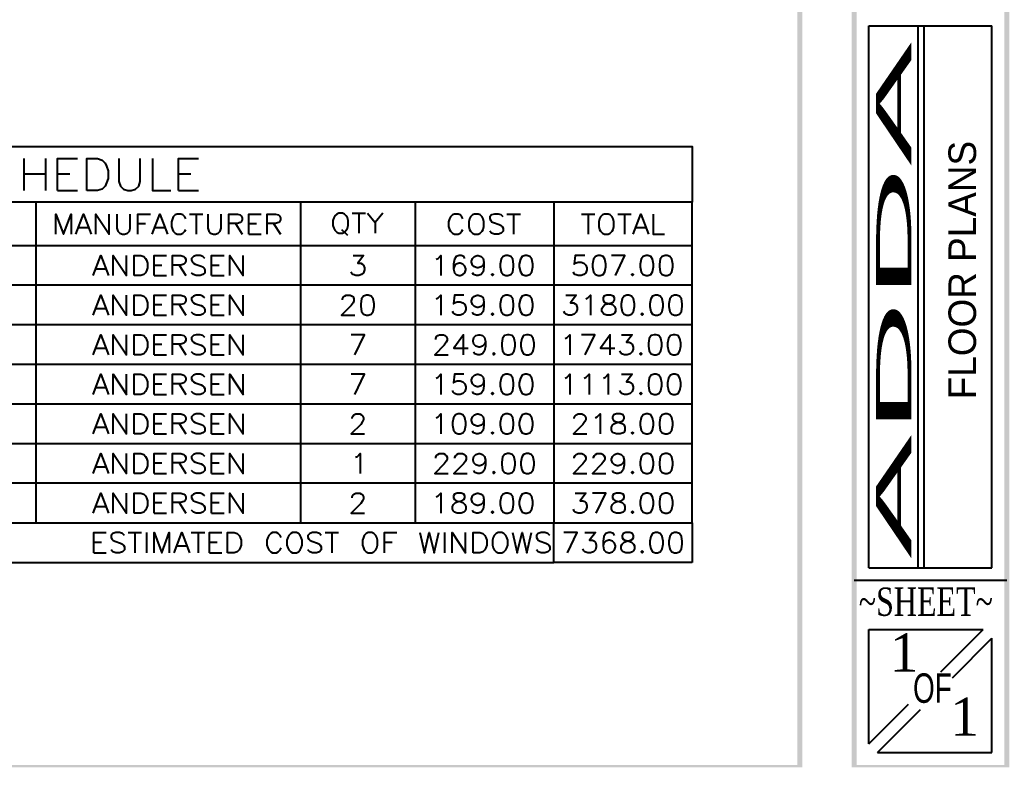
# Paper-space layout 'ISO A1' of a CAD drawing. Extents: x 0 to 817, y 0 to 553.
# Drawn here: x 570.1 to 816.6, y 0 to 186.2 of the extents above; entities that cross this region are included whole.
import ezdxf
from ezdxf.xclip import XClip

# ---------------------------------------------------------------- set-up
doc = ezdxf.new("R2010")
doc.units = 0
doc.header["$XCLIPFRAME"] = 0
for name, color, linetype in [('Schedules', 7, 'Continuous'), ('Text', 7, 'Continuous'), ('View Labels', 7, 'Continuous')]:
    doc.layers.add(name, color=color, linetype=linetype)
doc.styles.add('style0', font='', dxfattribs={"height": 0.140002})
doc.styles.add('style1', font='', dxfattribs={"height": 0.238753})
doc.styles.add('style2', font='', dxfattribs={"height": 0.182502})
doc.styles.add('style4', font='', dxfattribs={"height": 3.730705})
doc.styles.get('style0').set_extended_font_data('Times New Roman')
doc.styles.get('style1').set_extended_font_data('CityBlueprint0000')
doc.styles.get('style2').set_extended_font_data('CityBlueprint0000')
doc.styles.get('style4').set_extended_font_data('Times New Roman')

# ---------------------------------------------------------------- blocks, each defined once
blk = doc.blocks.new('Viewport6')
at = {"linetype": 'Continuous', "lineweight": 25, "true_color": 0x000000}
for points in [[(763.84, 0), (763.84, 552), (765.06, 552), (765.06, 0)], [(777.34, 0), (777.34, 552), (778.57, 552), (778.57, 0)], [(816.61, 552), (816.61, 0), (815.38, 0), (815.38, 552)], [(764.45, 0), (0, 0), (0, 0.59), (764.45, 0.59)], [(815.99, 0), (777.96, 0), (777.96, 0.59), (815.99, 0.59)]]:
    blk.add_hatch(color=18, dxfattribs=at).paths.add_polyline_path(points)
at = {"color": 18, "linetype": 'Continuous', "lineweight": 25, "true_color": 0x000000}
for p, q in [((781.62, 49.7), (781.62, 184.68)), ((781.62, 184.68), (812.31, 184.68)), ((793.89, 49.7), (793.89, 184.68)), ((795.44, 49.7), (795.44, 184.68)), ((812.31, 49.7), (812.31, 184.68)), ((781.62, 49.7), (812.31, 49.7)), ((777.96, 46.63), (815.99, 46.63)), ((781.62, 34.35), (810.13, 34.35)), ((781.62, 5.84), (781.62, 34.35)), ((799.55, 23.75), (810.13, 34.35)), ((802.45, 22.31), (812.31, 32.17)), ((812.31, 3.66), (812.31, 32.17)), ((781.62, 5.84), (791.48, 15.71)), ((783.8, 3.66), (794.47, 14.35)), ((783.8, 3.66), (812.31, 3.66))]:
    blk.add_line(p, q, dxfattribs=at)
at = {"layer": 'Schedules', "color": 18, "linetype": 'Continuous', "lineweight": 25, "true_color": 0x000000}
for p, q in [((571.19, 151.66), (571.19, 143.66)), ((576.53, 151.66), (576.53, 143.66)), ((571.19, 147.85), (576.53, 147.85)), ((579.58, 147.85), (582.63, 147.85)), ((609.68, 147.85), (612.72, 147.85)), ((579.58, 143.66), (584.53, 143.66)), ((609.68, 143.66), (614.63, 143.66)), ((652.92, 138.07), (656.24, 138.07)), ((654.59, 138.07), (654.59, 133.06)), ((660.54, 138.07), (658.64, 135.68)), ((612.45, 137.82), (615.77, 137.82)), ((614.1, 137.82), (614.1, 132.82)), ((691.49, 137.82), (694.83, 137.82)), ((693.16, 137.82), (693.16, 132.82)), ((710.05, 137.82), (713.4, 137.82)), ((711.72, 137.82), (711.72, 132.82)), ((719.11, 137.82), (722.43, 137.82)), ((720.78, 137.82), (720.78, 132.82)), ((584.83, 134.5), (587.2, 134.5)), ((599.58, 135.45), (601.48, 135.45)), ((603.88, 134.5), (606.25, 134.5)), ((623.88, 135.45), (625.53, 132.82)), ((627.2, 135.45), (629.11, 135.45)), ((633.38, 135.45), (635.06, 132.82)), ((650.3, 134.01), (651.74, 132.59)), ((723.64, 134.5), (726.01, 134.5)), ((627.2, 132.82), (630.29, 132.82)), ((589.1, 124.15), (591.49, 124.15)), ((603.62, 125.1), (605.53, 125.1)), ((609.82, 125.1), (611.5, 122.49)), ((617.91, 125.1), (619.82, 125.1)), ((603.62, 122.49), (606.73, 122.49)), ((617.91, 122.49), (621.02, 122.49)), ((589.1, 114.3), (591.49, 114.3)), ((603.62, 115.26), (605.53, 115.26)), ((609.82, 115.26), (611.5, 112.63)), ((617.91, 115.26), (619.82, 115.26)), ((603.62, 112.63), (606.73, 112.63)), ((617.91, 112.63), (621.02, 112.63)), ((589.1, 104.44), (591.49, 104.44)), ((603.62, 105.39), (605.53, 105.39)), ((609.82, 105.39), (611.5, 102.77)), ((617.91, 105.39), (619.82, 105.39)), ((603.62, 102.77), (606.73, 102.77)), ((617.91, 102.77), (621.02, 102.77)), ((589.1, 94.58), (591.49, 94.58)), ((603.62, 95.53), (605.53, 95.53)), ((609.82, 95.53), (611.5, 92.9)), ((617.91, 95.53), (619.82, 95.53)), ((603.62, 92.9), (606.73, 92.9)), ((617.91, 92.9), (621.02, 92.9)), ((589.1, 84.71), (591.49, 84.71)), ((603.62, 85.66), (605.53, 85.66)), ((609.82, 85.66), (611.5, 83.04)), ((617.91, 85.66), (619.82, 85.66)), ((603.62, 83.04), (606.73, 83.04)), ((617.91, 83.04), (621.02, 83.04)), ((589.1, 74.85), (591.49, 74.85)), ((603.62, 75.8), (605.53, 75.8)), ((609.82, 75.8), (611.5, 73.18)), ((617.91, 75.8), (619.82, 75.8)), ((603.62, 73.18), (606.73, 73.18)), ((617.91, 73.18), (621.02, 73.18)), ((589.1, 64.98), (591.49, 64.98)), ((603.62, 65.94), (605.53, 65.94)), ((609.82, 65.94), (611.5, 63.31)), ((617.91, 65.94), (619.82, 65.94)), ((603.62, 63.31), (606.73, 63.31)), ((617.91, 63.31), (621.02, 63.31)), ((531.49, 60.88), (574.12, 60.88)), ((574.12, 60.88), (640.05, 60.88)), ((640.05, 60.88), (668.63, 60.88)), ((668.63, 60.88), (703.15, 60.88)), ((597.15, 58.44), (600.49, 58.44)), ((598.82, 58.44), (598.82, 53.45)), ((601.68, 58.44), (601.68, 53.45)), ((612.87, 58.44), (616.2, 58.44)), ((614.55, 58.44), (614.55, 53.45)), ((646.21, 58.44), (649.53, 58.44)), ((647.86, 58.44), (647.86, 53.45)), ((675.97, 58.44), (675.97, 53.45)), ((588.59, 56.07), (590.5, 56.07)), ((609.3, 55.12), (611.69, 55.12)), ((617.4, 56.07), (619.31, 56.07)), ((660.96, 56.07), (662.87, 56.07)), ((588.59, 53.45), (591.68, 53.45)), ((617.4, 53.45), (620.49, 53.45)), ((531.49, 51.01), (574.12, 51.01)), ((574.12, 51.01), (640.05, 51.01)), ((640.05, 51.01), (668.63, 51.01)), ((668.63, 51.01), (703.15, 51.01))]:
    blk.add_line(p, q, dxfattribs=at)
for points in [[(377.68, 140.74), (377.68, 154.61), (403.15, 154.61), (433.16, 154.61), (467.2, 154.61), (531.49, 154.61), (574.12, 154.61), (640.05, 154.61), (668.63, 154.61), (703.15, 154.61), (737.67, 154.61), (737.67, 140.74)], [(579.58, 143.66), (579.58, 151.66), (584.53, 151.66)], [(586.82, 143.66), (586.82, 151.66), (589.48, 151.66), (590.63, 151.28), (591.39, 150.52), (591.77, 149.76), (592.15, 148.62), (592.15, 146.71), (591.77, 145.57), (591.39, 144.8), (590.63, 144.04), (589.48, 143.66), (586.82, 143.66)], [(594.82, 151.66), (594.82, 145.95), (595.2, 144.8), (595.96, 144.04), (597.1, 143.66), (597.87, 143.66), (599.01, 144.04), (599.77, 144.8), (600.15, 145.95), (600.15, 151.66)], [(603.2, 151.66), (603.2, 143.66), (607.77, 143.66)], [(609.68, 143.66), (609.68, 151.66), (614.63, 151.66)], [(574.12, 140.74), (531.49, 140.74), (531.49, 129.92)], [(640.05, 140.74), (574.12, 140.74), (574.12, 129.92)], [(668.63, 140.74), (640.05, 140.74), (640.05, 129.92)], [(703.15, 140.74), (668.63, 140.74), (668.63, 129.92)], [(737.67, 129.92), (737.67, 140.74), (703.15, 140.74), (703.15, 129.92)], [(649.58, 138.07), (649.11, 137.82), (648.62, 137.35), (648.39, 136.87), (648.16, 136.17), (648.16, 134.96), (648.39, 134.26), (648.62, 133.78), (649.11, 133.31), (649.58, 133.06), (650.53, 133.06), (651.02, 133.31), (651.48, 133.78), (651.74, 134.26), (651.97, 134.96), (651.97, 136.17), (651.74, 136.87), (651.48, 137.35), (651.02, 137.82), (650.53, 138.07), (649.58, 138.07)], [(656.73, 138.07), (658.64, 135.68), (658.64, 133.06)], [(579.11, 132.82), (579.11, 137.82), (581.02, 132.82), (582.92, 137.82), (582.92, 132.82)], [(584.11, 132.82), (586.01, 137.82), (587.92, 132.82)], [(589.1, 132.82), (589.1, 137.82), (592.45, 132.82), (592.45, 137.82)], [(594.35, 137.82), (594.35, 134.26), (594.58, 133.54), (595.07, 133.06), (595.77, 132.82), (596.26, 132.82), (596.96, 133.06), (597.44, 133.54), (597.67, 134.26), (597.67, 137.82)], [(599.58, 132.82), (599.58, 137.82), (602.67, 137.82)], [(603.16, 132.82), (605.06, 137.82), (606.97, 132.82)], [(611.5, 136.63), (611.24, 137.12), (610.78, 137.59), (610.29, 137.82), (609.34, 137.82), (608.87, 137.59), (608.39, 137.12), (608.15, 136.63), (607.92, 135.91), (607.92, 134.73), (608.15, 134.01), (608.39, 133.54), (608.87, 133.06), (609.34, 132.82), (610.29, 132.82), (610.78, 133.06), (611.24, 133.54), (611.5, 134.01)], [(616.96, 137.82), (616.96, 134.26), (617.21, 133.54), (617.68, 133.06), (618.4, 132.82), (618.86, 132.82), (619.58, 133.06), (620.07, 133.54), (620.3, 134.26), (620.3, 137.82)], [(622.21, 132.82), (622.21, 137.82), (624.35, 137.82), (625.07, 137.59), (625.3, 137.35), (625.53, 136.87), (625.53, 136.4), (625.3, 135.91), (625.07, 135.68), (624.35, 135.45), (622.21, 135.45)], [(627.2, 132.82), (627.2, 137.82), (630.29, 137.82)], [(631.73, 132.82), (631.73, 137.82), (633.87, 137.82), (634.59, 137.59), (634.82, 137.35), (635.06, 136.87), (635.06, 136.4), (634.82, 135.91), (634.59, 135.68), (633.87, 135.45), (631.73, 135.45)], [(680.54, 136.63), (680.29, 137.12), (679.82, 137.59), (679.34, 137.82), (678.39, 137.82), (677.92, 137.59), (677.43, 137.12), (677.2, 136.63), (676.97, 135.91), (676.97, 134.73), (677.2, 134.01), (677.43, 133.54), (677.92, 133.06), (678.39, 132.82), (679.34, 132.82), (679.82, 133.06), (680.29, 133.54), (680.54, 134.01)], [(683.4, 137.82), (682.91, 137.59), (682.45, 137.12), (682.2, 136.63), (681.96, 135.91), (681.96, 134.73), (682.2, 134.01), (682.45, 133.54), (682.91, 133.06), (683.4, 132.82), (684.35, 132.82), (684.82, 133.06), (685.31, 133.54), (685.54, 134.01), (685.77, 134.73), (685.77, 135.91), (685.54, 136.63), (685.31, 137.12), (684.82, 137.59), (684.35, 137.82), (683.4, 137.82)], [(690.54, 137.12), (690.07, 137.59), (689.35, 137.82), (688.4, 137.82), (687.68, 137.59), (687.21, 137.12), (687.21, 136.63), (687.44, 136.17), (687.68, 135.91), (688.16, 135.68), (689.58, 135.22), (690.07, 134.96), (690.3, 134.73), (690.54, 134.26), (690.54, 133.54), (690.07, 133.06), (689.35, 132.82), (688.4, 132.82), (687.68, 133.06), (687.21, 133.54)], [(715.77, 137.82), (715.3, 137.59), (714.81, 137.12), (714.58, 136.63), (714.35, 135.91), (714.35, 134.73), (714.58, 134.01), (714.81, 133.54), (715.3, 133.06), (715.77, 132.82), (716.72, 132.82), (717.21, 133.06), (717.67, 133.54), (717.93, 134.01), (718.16, 134.73), (718.16, 135.91), (717.93, 136.63), (717.67, 137.12), (717.21, 137.59), (716.72, 137.82), (715.77, 137.82)], [(722.92, 132.82), (724.83, 137.82), (726.73, 132.82)], [(727.92, 137.82), (727.92, 132.82), (730.77, 132.82)], [(574.12, 129.92), (531.49, 129.92), (531.49, 120.06)], [(640.05, 129.92), (574.12, 129.92), (574.12, 120.06)], [(668.63, 129.92), (640.05, 129.92), (640.05, 120.06)], [(703.15, 129.92), (668.63, 129.92), (668.63, 120.06)], [(737.67, 120.06), (737.67, 129.92), (703.15, 129.92), (703.15, 120.06)], [(588.4, 122.49), (590.31, 127.49), (592.21, 122.49)], [(593.4, 122.49), (593.4, 127.49), (596.72, 122.49), (596.72, 127.49)], [(598.63, 122.49), (598.63, 127.49), (600.3, 127.49), (601.02, 127.26), (601.48, 126.77), (601.72, 126.3), (601.97, 125.59), (601.97, 124.4), (601.72, 123.68), (601.48, 123.19), (601.02, 122.73), (600.3, 122.49), (598.63, 122.49)], [(603.62, 122.49), (603.62, 127.49), (606.73, 127.49)], [(608.15, 122.49), (608.15, 127.49), (610.29, 127.49), (611.01, 127.26), (611.24, 127), (611.5, 126.54), (611.5, 126.05), (611.24, 125.59), (611.01, 125.35), (610.29, 125.1), (608.15, 125.1)], [(616.26, 126.77), (615.77, 127.26), (615.05, 127.49), (614.1, 127.49), (613.4, 127.26), (612.92, 126.77), (612.92, 126.3), (613.15, 125.82), (613.4, 125.59), (613.87, 125.35), (615.31, 124.87), (615.77, 124.63), (616.01, 124.4), (616.26, 123.91), (616.26, 123.19), (615.77, 122.73), (615.05, 122.49), (614.1, 122.49), (613.4, 122.73), (612.92, 123.19)], [(617.91, 122.49), (617.91, 127.49), (621.02, 127.49)], [(622.44, 122.49), (622.44, 127.49), (625.78, 122.49), (625.78, 127.49)], [(653.15, 127.49), (655.78, 127.49), (654.34, 125.59), (655.06, 125.59), (655.55, 125.35), (655.78, 125.1), (656.01, 124.4), (656.01, 123.91), (655.78, 123.19), (655.29, 122.73), (654.59, 122.49), (653.87, 122.49), (653.15, 122.73), (652.92, 122.96), (652.69, 123.45)], [(673.88, 126.54), (674.34, 126.77), (675.06, 127.49), (675.06, 122.49)], [(681.01, 126.77), (680.78, 127.26), (680.06, 127.49), (679.59, 127.49), (678.87, 127.26), (678.39, 126.54), (678.15, 125.35), (678.15, 124.15), (678.39, 123.19), (678.87, 122.73), (679.59, 122.49), (679.82, 122.49), (680.54, 122.73), (681.01, 123.19), (681.24, 123.91), (681.24, 124.15), (681.01, 124.87), (680.54, 125.35), (679.82, 125.59), (679.59, 125.59), (678.87, 125.35), (678.39, 124.87), (678.15, 124.15)], [(685.77, 125.82), (685.54, 125.1), (685.05, 124.63), (684.35, 124.4), (684.1, 124.4), (683.4, 124.63), (682.91, 125.1), (682.68, 125.82), (682.68, 126.05), (682.91, 126.77), (683.4, 127.26), (684.1, 127.49), (684.35, 127.49), (685.05, 127.26), (685.54, 126.77), (685.77, 125.82), (685.77, 124.63), (685.54, 123.45), (685.05, 122.73), (684.35, 122.49), (683.87, 122.49), (683.15, 122.73), (682.91, 123.19)], [(691.25, 127.49), (690.54, 127.26), (690.07, 126.54), (689.82, 125.35), (689.82, 124.63), (690.07, 123.45), (690.54, 122.73), (691.25, 122.49), (691.72, 122.49), (692.44, 122.73), (692.93, 123.45), (693.16, 124.63), (693.16, 125.35), (692.93, 126.54), (692.44, 127.26), (691.72, 127.49), (691.25, 127.49)], [(696.02, 127.49), (695.3, 127.26), (694.83, 126.54), (694.58, 125.35), (694.58, 124.63), (694.83, 123.45), (695.3, 122.73), (696.02, 122.49), (696.48, 122.49), (697.2, 122.73), (697.69, 123.45), (697.92, 124.63), (697.92, 125.35), (697.69, 126.54), (697.2, 127.26), (696.48, 127.49), (696.02, 127.49)], [(710.9, 127.49), (708.51, 127.49), (708.27, 125.35), (708.51, 125.59), (709.23, 125.82), (709.95, 125.82), (710.66, 125.59), (711.13, 125.1), (711.36, 124.4), (711.36, 123.91), (711.13, 123.19), (710.66, 122.73), (709.95, 122.49), (709.23, 122.49), (708.51, 122.73), (708.27, 122.96), (708.04, 123.45)], [(714.22, 127.49), (713.52, 127.26), (713.04, 126.54), (712.8, 125.35), (712.8, 124.63), (713.04, 123.45), (713.52, 122.73), (714.22, 122.49), (714.71, 122.49), (715.43, 122.73), (715.89, 123.45), (716.13, 124.63), (716.13, 125.35), (715.89, 126.54), (715.43, 127.26), (714.71, 127.49), (714.22, 127.49)], [(718.52, 122.49), (720.89, 127.49), (717.57, 127.49)], [(726.14, 127.49), (725.42, 127.26), (724.93, 126.54), (724.7, 125.35), (724.7, 124.63), (724.93, 123.45), (725.42, 122.73), (726.14, 122.49), (726.6, 122.49), (727.32, 122.73), (727.79, 123.45), (728.04, 124.63), (728.04, 125.35), (727.79, 126.54), (727.32, 127.26), (726.6, 127.49), (726.14, 127.49)], [(730.9, 127.49), (730.18, 127.26), (729.69, 126.54), (729.46, 125.35), (729.46, 124.63), (729.69, 123.45), (730.18, 122.73), (730.9, 122.49), (731.37, 122.49), (732.09, 122.73), (732.55, 123.45), (732.81, 124.63), (732.81, 125.35), (732.55, 126.54), (732.09, 127.26), (731.37, 127.49), (730.9, 127.49)], [(687.91, 122.96), (687.68, 122.73), (687.91, 122.49), (688.16, 122.73), (687.91, 122.96)], [(722.79, 122.96), (722.56, 122.73), (722.79, 122.49), (723.05, 122.73), (722.79, 122.96)], [(574.12, 120.06), (531.49, 120.06), (531.49, 110.2)], [(640.05, 120.06), (574.12, 120.06), (574.12, 110.2)], [(668.63, 120.06), (640.05, 120.06), (640.05, 110.2)], [(703.15, 120.06), (668.63, 120.06), (668.63, 110.2)], [(737.67, 110.2), (737.67, 120.06), (703.15, 120.06), (703.15, 110.2)], [(588.4, 112.63), (590.31, 117.63), (592.21, 112.63)], [(593.4, 112.63), (593.4, 117.63), (596.72, 112.63), (596.72, 117.63)], [(598.63, 112.63), (598.63, 117.63), (600.3, 117.63), (601.02, 117.39), (601.48, 116.91), (601.72, 116.44), (601.97, 115.72), (601.97, 114.54), (601.72, 113.82), (601.48, 113.35), (601.02, 112.86), (600.3, 112.63), (598.63, 112.63)], [(603.62, 112.63), (603.62, 117.63), (606.73, 117.63)], [(608.15, 112.63), (608.15, 117.63), (610.29, 117.63), (611.01, 117.39), (611.24, 117.16), (611.5, 116.67), (611.5, 116.21), (611.24, 115.72), (611.01, 115.49), (610.29, 115.26), (608.15, 115.26)], [(616.26, 116.91), (615.77, 117.39), (615.05, 117.63), (614.1, 117.63), (613.4, 117.39), (612.92, 116.91), (612.92, 116.44), (613.15, 115.95), (613.4, 115.72), (613.87, 115.49), (615.31, 115), (615.77, 114.77), (616.01, 114.54), (616.26, 114.05), (616.26, 113.35), (615.77, 112.86), (615.05, 112.63), (614.1, 112.63), (613.4, 112.86), (612.92, 113.35)], [(617.91, 112.63), (617.91, 117.63), (621.02, 117.63)], [(622.44, 112.63), (622.44, 117.63), (625.78, 112.63), (625.78, 117.63)], [(650.53, 116.44), (650.53, 116.67), (650.78, 117.16), (651.02, 117.39), (651.48, 117.63), (652.43, 117.63), (652.92, 117.39), (653.15, 117.16), (653.39, 116.67), (653.39, 116.21), (653.15, 115.72), (652.69, 115), (650.3, 112.63), (653.64, 112.63)], [(656.5, 117.63), (655.78, 117.39), (655.29, 116.67), (655.06, 115.49), (655.06, 114.77), (655.29, 113.58), (655.78, 112.86), (656.5, 112.63), (656.96, 112.63), (657.68, 112.86), (658.15, 113.58), (658.4, 114.77), (658.4, 115.49), (658.15, 116.67), (657.68, 117.39), (656.96, 117.63), (656.5, 117.63)], [(673.88, 116.67), (674.34, 116.91), (675.06, 117.63), (675.06, 112.63)], [(680.78, 117.63), (678.39, 117.63), (678.15, 115.49), (678.39, 115.72), (679.1, 115.95), (679.82, 115.95), (680.54, 115.72), (681.01, 115.26), (681.24, 114.54), (681.24, 114.05), (681.01, 113.35), (680.54, 112.86), (679.82, 112.63), (679.1, 112.63), (678.39, 112.86), (678.15, 113.1), (677.92, 113.58)], [(685.77, 115.95), (685.54, 115.26), (685.05, 114.77), (684.35, 114.54), (684.1, 114.54), (683.4, 114.77), (682.91, 115.26), (682.68, 115.95), (682.68, 116.21), (682.91, 116.91), (683.4, 117.39), (684.1, 117.63), (684.35, 117.63), (685.05, 117.39), (685.54, 116.91), (685.77, 115.95), (685.77, 114.77), (685.54, 113.58), (685.05, 112.86), (684.35, 112.63), (683.87, 112.63), (683.15, 112.86), (682.91, 113.35)], [(691.25, 117.63), (690.54, 117.39), (690.07, 116.67), (689.82, 115.49), (689.82, 114.77), (690.07, 113.58), (690.54, 112.86), (691.25, 112.63), (691.72, 112.63), (692.44, 112.86), (692.93, 113.58), (693.16, 114.77), (693.16, 115.49), (692.93, 116.67), (692.44, 117.39), (691.72, 117.63), (691.25, 117.63)], [(696.02, 117.63), (695.3, 117.39), (694.83, 116.67), (694.58, 115.49), (694.58, 114.77), (694.83, 113.58), (695.3, 112.86), (696.02, 112.63), (696.48, 112.63), (697.2, 112.86), (697.69, 113.58), (697.92, 114.77), (697.92, 115.49), (697.69, 116.67), (697.2, 117.39), (696.48, 117.63), (696.02, 117.63)], [(706.14, 117.63), (708.76, 117.63), (707.32, 115.72), (708.04, 115.72), (708.51, 115.49), (708.76, 115.26), (708.99, 114.54), (708.99, 114.05), (708.76, 113.35), (708.27, 112.86), (707.55, 112.63), (706.85, 112.63), (706.14, 112.86), (705.9, 113.1), (705.65, 113.58)], [(711.13, 116.67), (711.62, 116.91), (712.32, 117.63), (712.32, 112.63)], [(716.38, 117.63), (715.66, 117.39), (715.43, 116.91), (715.43, 116.44), (715.66, 115.95), (716.13, 115.72), (717.08, 115.49), (717.8, 115.26), (718.29, 114.77), (718.52, 114.3), (718.52, 113.58), (718.29, 113.1), (718.03, 112.86), (717.33, 112.63), (716.38, 112.63), (715.66, 112.86), (715.43, 113.1), (715.17, 113.58), (715.17, 114.3), (715.43, 114.77), (715.89, 115.26), (716.61, 115.49), (717.57, 115.72), (718.03, 115.95), (718.29, 116.44), (718.29, 116.91), (718.03, 117.39), (717.33, 117.63), (716.38, 117.63)], [(721.38, 117.63), (720.66, 117.39), (720.19, 116.67), (719.94, 115.49), (719.94, 114.77), (720.19, 113.58), (720.66, 112.86), (721.38, 112.63), (721.84, 112.63), (722.56, 112.86), (723.05, 113.58), (723.28, 114.77), (723.28, 115.49), (723.05, 116.67), (722.56, 117.39), (721.84, 117.63), (721.38, 117.63)], [(728.51, 117.63), (727.79, 117.39), (727.32, 116.67), (727.09, 115.49), (727.09, 114.77), (727.32, 113.58), (727.79, 112.86), (728.51, 112.63), (729, 112.63), (729.69, 112.86), (730.18, 113.58), (730.41, 114.77), (730.41, 115.49), (730.18, 116.67), (729.69, 117.39), (729, 117.63), (728.51, 117.63)], [(733.27, 117.63), (732.55, 117.39), (732.09, 116.67), (731.85, 115.49), (731.85, 114.77), (732.09, 113.58), (732.55, 112.86), (733.27, 112.63), (733.76, 112.63), (734.46, 112.86), (734.94, 113.58), (735.18, 114.77), (735.18, 115.49), (734.94, 116.67), (734.46, 117.39), (733.76, 117.63), (733.27, 117.63)], [(687.91, 113.1), (687.68, 112.86), (687.91, 112.63), (688.16, 112.86), (687.91, 113.1)], [(725.19, 113.1), (724.93, 112.86), (725.19, 112.63), (725.42, 112.86), (725.19, 113.1)], [(574.12, 110.2), (531.49, 110.2), (531.49, 100.33)], [(640.05, 110.2), (574.12, 110.2), (574.12, 100.33)], [(668.63, 110.2), (640.05, 110.2), (640.05, 100.33)], [(703.15, 110.2), (668.63, 110.2), (668.63, 100.33)], [(737.67, 100.33), (737.67, 110.2), (703.15, 110.2), (703.15, 100.33)], [(588.4, 102.77), (590.31, 107.76), (592.21, 102.77)], [(593.4, 102.77), (593.4, 107.76), (596.72, 102.77), (596.72, 107.76)], [(598.63, 102.77), (598.63, 107.76), (600.3, 107.76), (601.02, 107.53), (601.48, 107.04), (601.72, 106.58), (601.97, 105.86), (601.97, 104.67), (601.72, 103.95), (601.48, 103.49), (601.02, 103), (600.3, 102.77), (598.63, 102.77)], [(603.62, 102.77), (603.62, 107.76), (606.73, 107.76)], [(608.15, 102.77), (608.15, 107.76), (610.29, 107.76), (611.01, 107.53), (611.24, 107.3), (611.5, 106.81), (611.5, 106.34), (611.24, 105.86), (611.01, 105.62), (610.29, 105.39), (608.15, 105.39)], [(616.26, 107.04), (615.77, 107.53), (615.05, 107.76), (614.1, 107.76), (613.4, 107.53), (612.92, 107.04), (612.92, 106.58), (613.15, 106.09), (613.4, 105.86), (613.87, 105.62), (615.31, 105.14), (615.77, 104.9), (616.01, 104.67), (616.26, 104.19), (616.26, 103.49), (615.77, 103), (615.05, 102.77), (614.1, 102.77), (613.4, 103), (612.92, 103.49)], [(617.91, 102.77), (617.91, 107.76), (621.02, 107.76)], [(622.44, 102.77), (622.44, 107.76), (625.78, 102.77), (625.78, 107.76)], [(653.64, 102.77), (656.01, 107.76), (652.69, 107.76)], [(673.75, 106.58), (673.75, 106.81), (673.98, 107.3), (674.24, 107.53), (674.7, 107.76), (675.65, 107.76), (676.14, 107.53), (676.37, 107.3), (676.61, 106.81), (676.61, 106.34), (676.37, 105.86), (675.89, 105.14), (673.52, 102.77), (676.84, 102.77)], [(680.65, 102.77), (680.65, 107.76), (678.28, 104.44), (681.86, 104.44)], [(686.13, 106.09), (685.9, 105.39), (685.41, 104.9), (684.71, 104.67), (684.46, 104.67), (683.76, 104.9), (683.27, 105.39), (683.04, 106.09), (683.04, 106.34), (683.27, 107.04), (683.76, 107.53), (684.46, 107.76), (684.71, 107.76), (685.41, 107.53), (685.9, 107.04), (686.13, 106.09), (686.13, 104.9), (685.9, 103.72), (685.41, 103), (684.71, 102.77), (684.23, 102.77), (683.51, 103), (683.27, 103.49)], [(691.61, 107.76), (690.89, 107.53), (690.41, 106.81), (690.18, 105.62), (690.18, 104.9), (690.41, 103.72), (690.89, 103), (691.61, 102.77), (692.08, 102.77), (692.8, 103), (693.27, 103.72), (693.52, 104.9), (693.52, 105.62), (693.27, 106.81), (692.8, 107.53), (692.08, 107.76), (691.61, 107.76)], [(696.38, 107.76), (695.66, 107.53), (695.17, 106.81), (694.94, 105.62), (694.94, 104.9), (695.17, 103.72), (695.66, 103), (696.38, 102.77), (696.84, 102.77), (697.56, 103), (698.03, 103.72), (698.28, 104.9), (698.28, 105.62), (698.03, 106.81), (697.56, 107.53), (696.84, 107.76), (696.38, 107.76)], [(706.01, 106.81), (706.5, 107.04), (707.19, 107.76), (707.19, 102.77)], [(711, 102.77), (713.4, 107.76), (710.05, 107.76)], [(717.21, 102.77), (717.21, 107.76), (714.81, 104.44), (718.39, 104.44)], [(720.06, 107.76), (722.69, 107.76), (721.25, 105.86), (721.97, 105.86), (722.43, 105.62), (722.69, 105.39), (722.92, 104.67), (722.92, 104.19), (722.69, 103.49), (722.2, 103), (721.48, 102.77), (720.78, 102.77), (720.06, 103), (719.83, 103.23), (719.58, 103.72)], [(728.15, 107.76), (727.45, 107.53), (726.96, 106.81), (726.73, 105.62), (726.73, 104.9), (726.96, 103.72), (727.45, 103), (728.15, 102.77), (728.64, 102.77), (729.36, 103), (729.82, 103.72), (730.05, 104.9), (730.05, 105.62), (729.82, 106.81), (729.36, 107.53), (728.64, 107.76), (728.15, 107.76)], [(732.91, 107.76), (732.21, 107.53), (731.73, 106.81), (731.49, 105.62), (731.49, 104.9), (731.73, 103.72), (732.21, 103), (732.91, 102.77), (733.4, 102.77), (734.12, 103), (734.58, 103.72), (734.82, 104.9), (734.82, 105.62), (734.58, 106.81), (734.12, 107.53), (733.4, 107.76), (732.91, 107.76)], [(688.27, 103.23), (688.04, 103), (688.27, 102.77), (688.5, 103), (688.27, 103.23)], [(724.83, 103.23), (724.59, 103), (724.83, 102.77), (725.06, 103), (724.83, 103.23)], [(574.12, 100.33), (531.49, 100.33), (531.49, 90.47)], [(640.05, 100.33), (574.12, 100.33), (574.12, 90.47)], [(668.63, 100.33), (640.05, 100.33), (640.05, 90.47)], [(703.15, 100.33), (668.63, 100.33), (668.63, 90.47)], [(737.67, 90.47), (737.67, 100.33), (703.15, 100.33), (703.15, 90.47)], [(588.4, 92.9), (590.31, 97.9), (592.21, 92.9)], [(593.4, 92.9), (593.4, 97.9), (596.72, 92.9), (596.72, 97.9)], [(598.63, 92.9), (598.63, 97.9), (600.3, 97.9), (601.02, 97.67), (601.48, 97.18), (601.72, 96.71), (601.97, 95.99), (601.97, 94.81), (601.72, 94.09), (601.48, 93.62), (601.02, 93.14), (600.3, 92.9), (598.63, 92.9)], [(603.62, 92.9), (603.62, 97.9), (606.73, 97.9)], [(608.15, 92.9), (608.15, 97.9), (610.29, 97.9), (611.01, 97.67), (611.24, 97.43), (611.5, 96.95), (611.5, 96.48), (611.24, 95.99), (611.01, 95.76), (610.29, 95.53), (608.15, 95.53)], [(616.26, 97.18), (615.77, 97.67), (615.05, 97.9), (614.1, 97.9), (613.4, 97.67), (612.92, 97.18), (612.92, 96.71), (613.15, 96.23), (613.4, 95.99), (613.87, 95.76), (615.31, 95.27), (615.77, 95.04), (616.01, 94.81), (616.26, 94.32), (616.26, 93.62), (615.77, 93.14), (615.05, 92.9), (614.1, 92.9), (613.4, 93.14), (612.92, 93.62)], [(617.91, 92.9), (617.91, 97.9), (621.02, 97.9)], [(622.44, 92.9), (622.44, 97.9), (625.78, 92.9), (625.78, 97.9)], [(653.64, 92.9), (656.01, 97.9), (652.69, 97.9)], [(673.88, 96.95), (674.34, 97.18), (675.06, 97.9), (675.06, 92.9)], [(680.78, 97.9), (678.39, 97.9), (678.15, 95.76), (678.39, 95.99), (679.1, 96.23), (679.82, 96.23), (680.54, 95.99), (681.01, 95.53), (681.24, 94.81), (681.24, 94.32), (681.01, 93.62), (680.54, 93.14), (679.82, 92.9), (679.1, 92.9), (678.39, 93.14), (678.15, 93.37), (677.92, 93.86)], [(685.77, 96.23), (685.54, 95.53), (685.05, 95.04), (684.35, 94.81), (684.1, 94.81), (683.4, 95.04), (682.91, 95.53), (682.68, 96.23), (682.68, 96.48), (682.91, 97.18), (683.4, 97.67), (684.1, 97.9), (684.35, 97.9), (685.05, 97.67), (685.54, 97.18), (685.77, 96.23), (685.77, 95.04), (685.54, 93.86), (685.05, 93.14), (684.35, 92.9), (683.87, 92.9), (683.15, 93.14), (682.91, 93.62)], [(691.25, 97.9), (690.54, 97.67), (690.07, 96.95), (689.82, 95.76), (689.82, 95.04), (690.07, 93.86), (690.54, 93.14), (691.25, 92.9), (691.72, 92.9), (692.44, 93.14), (692.93, 93.86), (693.16, 95.04), (693.16, 95.76), (692.93, 96.95), (692.44, 97.67), (691.72, 97.9), (691.25, 97.9)], [(696.02, 97.9), (695.3, 97.67), (694.83, 96.95), (694.58, 95.76), (694.58, 95.04), (694.83, 93.86), (695.3, 93.14), (696.02, 92.9), (696.48, 92.9), (697.2, 93.14), (697.69, 93.86), (697.92, 95.04), (697.92, 95.76), (697.69, 96.95), (697.2, 97.67), (696.48, 97.9), (696.02, 97.9)], [(706.01, 96.95), (706.5, 97.18), (707.19, 97.9), (707.19, 92.9)], [(710.77, 96.95), (711.26, 97.18), (711.96, 97.9), (711.96, 92.9)], [(715.53, 96.95), (716.02, 97.18), (716.72, 97.9), (716.72, 92.9)], [(720.06, 97.9), (722.69, 97.9), (721.25, 95.99), (721.97, 95.99), (722.43, 95.76), (722.69, 95.53), (722.92, 94.81), (722.92, 94.32), (722.69, 93.62), (722.2, 93.14), (721.48, 92.9), (720.78, 92.9), (720.06, 93.14), (719.83, 93.37), (719.58, 93.86)], [(728.15, 97.9), (727.45, 97.67), (726.96, 96.95), (726.73, 95.76), (726.73, 95.04), (726.96, 93.86), (727.45, 93.14), (728.15, 92.9), (728.64, 92.9), (729.36, 93.14), (729.82, 93.86), (730.05, 95.04), (730.05, 95.76), (729.82, 96.95), (729.36, 97.67), (728.64, 97.9), (728.15, 97.9)], [(732.91, 97.9), (732.21, 97.67), (731.73, 96.95), (731.49, 95.76), (731.49, 95.04), (731.73, 93.86), (732.21, 93.14), (732.91, 92.9), (733.4, 92.9), (734.12, 93.14), (734.58, 93.86), (734.82, 95.04), (734.82, 95.76), (734.58, 96.95), (734.12, 97.67), (733.4, 97.9), (732.91, 97.9)], [(687.91, 93.37), (687.68, 93.14), (687.91, 92.9), (688.16, 93.14), (687.91, 93.37)], [(724.83, 93.37), (724.59, 93.14), (724.83, 92.9), (725.06, 93.14), (724.83, 93.37)], [(574.12, 90.47), (531.49, 90.47), (531.49, 80.6)], [(640.05, 90.47), (574.12, 90.47), (574.12, 80.6)], [(668.63, 90.47), (640.05, 90.47), (640.05, 80.6)], [(703.15, 90.47), (668.63, 90.47), (668.63, 80.6)], [(737.67, 80.6), (737.67, 90.47), (703.15, 90.47), (703.15, 80.6)], [(588.4, 83.04), (590.31, 88.03), (592.21, 83.04)], [(593.4, 83.04), (593.4, 88.03), (596.72, 83.04), (596.72, 88.03)], [(598.63, 83.04), (598.63, 88.03), (600.3, 88.03), (601.02, 87.8), (601.48, 87.31), (601.72, 86.85), (601.97, 86.13), (601.97, 84.94), (601.72, 84.22), (601.48, 83.76), (601.02, 83.27), (600.3, 83.04), (598.63, 83.04)], [(603.62, 83.04), (603.62, 88.03), (606.73, 88.03)], [(608.15, 83.04), (608.15, 88.03), (610.29, 88.03), (611.01, 87.8), (611.24, 87.57), (611.5, 87.08), (611.5, 86.62), (611.24, 86.13), (611.01, 85.9), (610.29, 85.66), (608.15, 85.66)], [(616.26, 87.31), (615.77, 87.8), (615.05, 88.03), (614.1, 88.03), (613.4, 87.8), (612.92, 87.31), (612.92, 86.85), (613.15, 86.36), (613.4, 86.13), (613.87, 85.9), (615.31, 85.41), (615.77, 85.18), (616.01, 84.94), (616.26, 84.46), (616.26, 83.76), (615.77, 83.27), (615.05, 83.04), (614.1, 83.04), (613.4, 83.27), (612.92, 83.76)], [(617.91, 83.04), (617.91, 88.03), (621.02, 88.03)], [(622.44, 83.04), (622.44, 88.03), (625.78, 83.04), (625.78, 88.03)], [(652.92, 86.85), (652.92, 87.08), (653.15, 87.57), (653.39, 87.8), (653.87, 88.03), (654.83, 88.03), (655.29, 87.8), (655.55, 87.57), (655.78, 87.08), (655.78, 86.62), (655.55, 86.13), (655.06, 85.41), (652.69, 83.04), (656.01, 83.04)], [(673.88, 87.08), (674.34, 87.31), (675.06, 88.03), (675.06, 83.04)], [(679.34, 88.03), (678.64, 87.8), (678.15, 87.08), (677.92, 85.9), (677.92, 85.18), (678.15, 83.99), (678.64, 83.27), (679.34, 83.04), (679.82, 83.04), (680.54, 83.27), (681.01, 83.99), (681.24, 85.18), (681.24, 85.9), (681.01, 87.08), (680.54, 87.8), (679.82, 88.03), (679.34, 88.03)], [(685.77, 86.36), (685.54, 85.66), (685.05, 85.18), (684.35, 84.94), (684.1, 84.94), (683.4, 85.18), (682.91, 85.66), (682.68, 86.36), (682.68, 86.62), (682.91, 87.31), (683.4, 87.8), (684.1, 88.03), (684.35, 88.03), (685.05, 87.8), (685.54, 87.31), (685.77, 86.36), (685.77, 85.18), (685.54, 83.99), (685.05, 83.27), (684.35, 83.04), (683.87, 83.04), (683.15, 83.27), (682.91, 83.76)], [(691.25, 88.03), (690.54, 87.8), (690.07, 87.08), (689.82, 85.9), (689.82, 85.18), (690.07, 83.99), (690.54, 83.27), (691.25, 83.04), (691.72, 83.04), (692.44, 83.27), (692.93, 83.99), (693.16, 85.18), (693.16, 85.9), (692.93, 87.08), (692.44, 87.8), (691.72, 88.03), (691.25, 88.03)], [(696.02, 88.03), (695.3, 87.8), (694.83, 87.08), (694.58, 85.9), (694.58, 85.18), (694.83, 83.99), (695.3, 83.27), (696.02, 83.04), (696.48, 83.04), (697.2, 83.27), (697.69, 83.99), (697.92, 85.18), (697.92, 85.9), (697.69, 87.08), (697.2, 87.8), (696.48, 88.03), (696.02, 88.03)], [(708.27, 86.85), (708.27, 87.08), (708.51, 87.57), (708.76, 87.8), (709.23, 88.03), (710.18, 88.03), (710.66, 87.8), (710.9, 87.57), (711.13, 87.08), (711.13, 86.62), (710.9, 86.13), (710.41, 85.41), (708.04, 83.04), (711.36, 83.04)], [(713.52, 87.08), (713.99, 87.31), (714.71, 88.03), (714.71, 83.04)], [(718.75, 88.03), (718.03, 87.8), (717.8, 87.31), (717.8, 86.85), (718.03, 86.36), (718.52, 86.13), (719.47, 85.9), (720.19, 85.66), (720.66, 85.18), (720.89, 84.71), (720.89, 83.99), (720.66, 83.5), (720.42, 83.27), (719.7, 83.04), (718.75, 83.04), (718.03, 83.27), (717.8, 83.5), (717.57, 83.99), (717.57, 84.71), (717.8, 85.18), (718.29, 85.66), (718.98, 85.9), (719.94, 86.13), (720.42, 86.36), (720.66, 86.85), (720.66, 87.31), (720.42, 87.8), (719.7, 88.03), (718.75, 88.03)], [(726.14, 88.03), (725.42, 87.8), (724.93, 87.08), (724.7, 85.9), (724.7, 85.18), (724.93, 83.99), (725.42, 83.27), (726.14, 83.04), (726.6, 83.04), (727.32, 83.27), (727.79, 83.99), (728.04, 85.18), (728.04, 85.9), (727.79, 87.08), (727.32, 87.8), (726.6, 88.03), (726.14, 88.03)], [(730.9, 88.03), (730.18, 87.8), (729.69, 87.08), (729.46, 85.9), (729.46, 85.18), (729.69, 83.99), (730.18, 83.27), (730.9, 83.04), (731.37, 83.04), (732.09, 83.27), (732.55, 83.99), (732.81, 85.18), (732.81, 85.9), (732.55, 87.08), (732.09, 87.8), (731.37, 88.03), (730.9, 88.03)], [(687.91, 83.5), (687.68, 83.27), (687.91, 83.04), (688.16, 83.27), (687.91, 83.5)], [(722.79, 83.5), (722.56, 83.27), (722.79, 83.04), (723.05, 83.27), (722.79, 83.5)], [(574.12, 80.6), (531.49, 80.6), (531.49, 70.74)], [(640.05, 80.6), (574.12, 80.6), (574.12, 70.74)], [(668.63, 80.6), (640.05, 80.6), (640.05, 70.74)], [(703.15, 80.6), (668.63, 80.6), (668.63, 70.74)], [(737.67, 70.74), (737.67, 80.6), (703.15, 80.6), (703.15, 70.74)], [(588.4, 73.18), (590.31, 78.17), (592.21, 73.18)], [(593.4, 73.18), (593.4, 78.17), (596.72, 73.18), (596.72, 78.17)], [(598.63, 73.18), (598.63, 78.17), (600.3, 78.17), (601.02, 77.94), (601.48, 77.45), (601.72, 76.99), (601.97, 76.27), (601.97, 75.08), (601.72, 74.36), (601.48, 73.89), (601.02, 73.41), (600.3, 73.18), (598.63, 73.18)], [(603.62, 73.18), (603.62, 78.17), (606.73, 78.17)], [(608.15, 73.18), (608.15, 78.17), (610.29, 78.17), (611.01, 77.94), (611.24, 77.7), (611.5, 77.22), (611.5, 76.75), (611.24, 76.27), (611.01, 76.03), (610.29, 75.8), (608.15, 75.8)], [(616.26, 77.45), (615.77, 77.94), (615.05, 78.17), (614.1, 78.17), (613.4, 77.94), (612.92, 77.45), (612.92, 76.99), (613.15, 76.5), (613.4, 76.27), (613.87, 76.03), (615.31, 75.55), (615.77, 75.31), (616.01, 75.08), (616.26, 74.59), (616.26, 73.89), (615.77, 73.41), (615.05, 73.18), (614.1, 73.18), (613.4, 73.41), (612.92, 73.89)], [(617.91, 73.18), (617.91, 78.17), (621.02, 78.17)], [(622.44, 73.18), (622.44, 78.17), (625.78, 73.18), (625.78, 78.17)], [(653.75, 77.22), (654.23, 77.45), (654.93, 78.17), (654.93, 73.18)], [(673.75, 76.99), (673.75, 77.22), (673.98, 77.7), (674.24, 77.94), (674.7, 78.17), (675.65, 78.17), (676.14, 77.94), (676.37, 77.7), (676.61, 77.22), (676.61, 76.75), (676.37, 76.27), (675.89, 75.55), (673.52, 73.18), (676.84, 73.18)], [(678.51, 76.99), (678.51, 77.22), (678.74, 77.7), (679, 77.94), (679.46, 78.17), (680.42, 78.17), (680.9, 77.94), (681.14, 77.7), (681.37, 77.22), (681.37, 76.75), (681.14, 76.27), (680.65, 75.55), (678.28, 73.18), (681.6, 73.18)], [(686.13, 76.5), (685.9, 75.8), (685.41, 75.31), (684.71, 75.08), (684.46, 75.08), (683.76, 75.31), (683.27, 75.8), (683.04, 76.5), (683.04, 76.75), (683.27, 77.45), (683.76, 77.94), (684.46, 78.17), (684.71, 78.17), (685.41, 77.94), (685.9, 77.45), (686.13, 76.5), (686.13, 75.31), (685.9, 74.13), (685.41, 73.41), (684.71, 73.18), (684.23, 73.18), (683.51, 73.41), (683.27, 73.89)], [(691.61, 78.17), (690.89, 77.94), (690.41, 77.22), (690.18, 76.03), (690.18, 75.31), (690.41, 74.13), (690.89, 73.41), (691.61, 73.18), (692.08, 73.18), (692.8, 73.41), (693.27, 74.13), (693.52, 75.31), (693.52, 76.03), (693.27, 77.22), (692.8, 77.94), (692.08, 78.17), (691.61, 78.17)], [(696.38, 78.17), (695.66, 77.94), (695.17, 77.22), (694.94, 76.03), (694.94, 75.31), (695.17, 74.13), (695.66, 73.41), (696.38, 73.18), (696.84, 73.18), (697.56, 73.41), (698.03, 74.13), (698.28, 75.31), (698.28, 76.03), (698.03, 77.22), (697.56, 77.94), (696.84, 78.17), (696.38, 78.17)], [(708.27, 76.99), (708.27, 77.22), (708.51, 77.7), (708.76, 77.94), (709.23, 78.17), (710.18, 78.17), (710.66, 77.94), (710.9, 77.7), (711.13, 77.22), (711.13, 76.75), (710.9, 76.27), (710.41, 75.55), (708.04, 73.18), (711.36, 73.18)], [(713.04, 76.99), (713.04, 77.22), (713.27, 77.7), (713.52, 77.94), (713.99, 78.17), (714.94, 78.17), (715.43, 77.94), (715.66, 77.7), (715.89, 77.22), (715.89, 76.75), (715.66, 76.27), (715.17, 75.55), (712.8, 73.18), (716.13, 73.18)], [(720.66, 76.5), (720.42, 75.8), (719.94, 75.31), (719.24, 75.08), (718.98, 75.08), (718.29, 75.31), (717.8, 75.8), (717.57, 76.5), (717.57, 76.75), (717.8, 77.45), (718.29, 77.94), (718.98, 78.17), (719.24, 78.17), (719.94, 77.94), (720.42, 77.45), (720.66, 76.5), (720.66, 75.31), (720.42, 74.13), (719.94, 73.41), (719.24, 73.18), (718.75, 73.18), (718.03, 73.41), (717.8, 73.89)], [(726.14, 78.17), (725.42, 77.94), (724.93, 77.22), (724.7, 76.03), (724.7, 75.31), (724.93, 74.13), (725.42, 73.41), (726.14, 73.18), (726.6, 73.18), (727.32, 73.41), (727.79, 74.13), (728.04, 75.31), (728.04, 76.03), (727.79, 77.22), (727.32, 77.94), (726.6, 78.17), (726.14, 78.17)], [(730.9, 78.17), (730.18, 77.94), (729.69, 77.22), (729.46, 76.03), (729.46, 75.31), (729.69, 74.13), (730.18, 73.41), (730.9, 73.18), (731.37, 73.18), (732.09, 73.41), (732.55, 74.13), (732.81, 75.31), (732.81, 76.03), (732.55, 77.22), (732.09, 77.94), (731.37, 78.17), (730.9, 78.17)], [(688.27, 73.64), (688.04, 73.41), (688.27, 73.18), (688.5, 73.41), (688.27, 73.64)], [(722.79, 73.64), (722.56, 73.41), (722.79, 73.18), (723.05, 73.41), (722.79, 73.64)], [(574.12, 70.74), (531.49, 70.74), (531.49, 60.88)], [(640.05, 70.74), (574.12, 70.74), (574.12, 60.88)], [(668.63, 70.74), (640.05, 70.74), (640.05, 60.88)], [(703.15, 70.74), (668.63, 70.74), (668.63, 60.88)], [(737.67, 60.88), (737.67, 70.74), (703.15, 70.74), (703.15, 60.88)], [(588.4, 63.31), (590.31, 68.31), (592.21, 63.31)], [(593.4, 63.31), (593.4, 68.31), (596.72, 63.31), (596.72, 68.31)], [(598.63, 63.31), (598.63, 68.31), (600.3, 68.31), (601.02, 68.07), (601.48, 67.61), (601.72, 67.12), (601.97, 66.4), (601.97, 65.22), (601.72, 64.5), (601.48, 64.03), (601.02, 63.54), (600.3, 63.31), (598.63, 63.31)], [(603.62, 63.31), (603.62, 68.31), (606.73, 68.31)], [(608.15, 63.31), (608.15, 68.31), (610.29, 68.31), (611.01, 68.07), (611.24, 67.84), (611.5, 67.35), (611.5, 66.89), (611.24, 66.4), (611.01, 66.17), (610.29, 65.94), (608.15, 65.94)], [(616.26, 67.61), (615.77, 68.07), (615.05, 68.31), (614.1, 68.31), (613.4, 68.07), (612.92, 67.61), (612.92, 67.12), (613.15, 66.66), (613.4, 66.4), (613.87, 66.17), (615.31, 65.7), (615.77, 65.45), (616.01, 65.22), (616.26, 64.75), (616.26, 64.03), (615.77, 63.54), (615.05, 63.31), (614.1, 63.31), (613.4, 63.54), (612.92, 64.03)], [(617.91, 63.31), (617.91, 68.31), (621.02, 68.31)], [(622.44, 63.31), (622.44, 68.31), (625.78, 63.31), (625.78, 68.31)], [(652.92, 67.12), (652.92, 67.35), (653.15, 67.84), (653.39, 68.07), (653.87, 68.31), (654.83, 68.31), (655.29, 68.07), (655.55, 67.84), (655.78, 67.35), (655.78, 66.89), (655.55, 66.4), (655.06, 65.7), (652.69, 63.31), (656.01, 63.31)], [(673.88, 67.35), (674.34, 67.61), (675.06, 68.31), (675.06, 63.31)], [(679.1, 68.31), (678.39, 68.07), (678.15, 67.61), (678.15, 67.12), (678.39, 66.66), (678.87, 66.4), (679.82, 66.17), (680.54, 65.94), (681.01, 65.45), (681.24, 64.98), (681.24, 64.26), (681.01, 63.8), (680.78, 63.54), (680.06, 63.31), (679.1, 63.31), (678.39, 63.54), (678.15, 63.8), (677.92, 64.26), (677.92, 64.98), (678.15, 65.45), (678.64, 65.94), (679.34, 66.17), (680.29, 66.4), (680.78, 66.66), (681.01, 67.12), (681.01, 67.61), (680.78, 68.07), (680.06, 68.31), (679.1, 68.31)], [(685.77, 66.66), (685.54, 65.94), (685.05, 65.45), (684.35, 65.22), (684.1, 65.22), (683.4, 65.45), (682.91, 65.94), (682.68, 66.66), (682.68, 66.89), (682.91, 67.61), (683.4, 68.07), (684.1, 68.31), (684.35, 68.31), (685.05, 68.07), (685.54, 67.61), (685.77, 66.66), (685.77, 65.45), (685.54, 64.26), (685.05, 63.54), (684.35, 63.31), (683.87, 63.31), (683.15, 63.54), (682.91, 64.03)], [(691.25, 68.31), (690.54, 68.07), (690.07, 67.35), (689.82, 66.17), (689.82, 65.45), (690.07, 64.26), (690.54, 63.54), (691.25, 63.31), (691.72, 63.31), (692.44, 63.54), (692.93, 64.26), (693.16, 65.45), (693.16, 66.17), (692.93, 67.35), (692.44, 68.07), (691.72, 68.31), (691.25, 68.31)], [(696.02, 68.31), (695.3, 68.07), (694.83, 67.35), (694.58, 66.17), (694.58, 65.45), (694.83, 64.26), (695.3, 63.54), (696.02, 63.31), (696.48, 63.31), (697.2, 63.54), (697.69, 64.26), (697.92, 65.45), (697.92, 66.17), (697.69, 67.35), (697.2, 68.07), (696.48, 68.31), (696.02, 68.31)], [(708.51, 68.31), (711.13, 68.31), (709.71, 66.4), (710.41, 66.4), (710.9, 66.17), (711.13, 65.94), (711.36, 65.22), (711.36, 64.75), (711.13, 64.03), (710.66, 63.54), (709.95, 63.31), (709.23, 63.31), (708.51, 63.54), (708.27, 63.8), (708.04, 64.26)], [(713.76, 63.31), (716.13, 68.31), (712.8, 68.31)], [(718.75, 68.31), (718.03, 68.07), (717.8, 67.61), (717.8, 67.12), (718.03, 66.66), (718.52, 66.4), (719.47, 66.17), (720.19, 65.94), (720.66, 65.45), (720.89, 64.98), (720.89, 64.26), (720.66, 63.8), (720.42, 63.54), (719.7, 63.31), (718.75, 63.31), (718.03, 63.54), (717.8, 63.8), (717.57, 64.26), (717.57, 64.98), (717.8, 65.45), (718.29, 65.94), (718.98, 66.17), (719.94, 66.4), (720.42, 66.66), (720.66, 67.12), (720.66, 67.61), (720.42, 68.07), (719.7, 68.31), (718.75, 68.31)], [(726.14, 68.31), (725.42, 68.07), (724.93, 67.35), (724.7, 66.17), (724.7, 65.45), (724.93, 64.26), (725.42, 63.54), (726.14, 63.31), (726.6, 63.31), (727.32, 63.54), (727.79, 64.26), (728.04, 65.45), (728.04, 66.17), (727.79, 67.35), (727.32, 68.07), (726.6, 68.31), (726.14, 68.31)], [(730.9, 68.31), (730.18, 68.07), (729.69, 67.35), (729.46, 66.17), (729.46, 65.45), (729.69, 64.26), (730.18, 63.54), (730.9, 63.31), (731.37, 63.31), (732.09, 63.54), (732.55, 64.26), (732.81, 65.45), (732.81, 66.17), (732.55, 67.35), (732.09, 68.07), (731.37, 68.31), (730.9, 68.31)], [(687.91, 63.8), (687.68, 63.54), (687.91, 63.31), (688.16, 63.54), (687.91, 63.8)], [(722.79, 63.8), (722.56, 63.54), (722.79, 63.31), (723.05, 63.54), (722.79, 63.8)], [(737.67, 51.01), (703.15, 51.01), (703.15, 60.88), (737.67, 60.88), (737.67, 51.01)], [(588.59, 53.45), (588.59, 58.44), (591.68, 58.44)], [(596.21, 57.74), (595.73, 58.21), (595.01, 58.44), (594.06, 58.44), (593.36, 58.21), (592.87, 57.74), (592.87, 57.26), (593.1, 56.79), (593.36, 56.54), (593.82, 56.3), (595.26, 55.84), (595.73, 55.59), (595.96, 55.35), (596.21, 54.89), (596.21, 54.17), (595.73, 53.68), (595.01, 53.45), (594.06, 53.45), (593.36, 53.68), (592.87, 54.17)], [(603.58, 53.45), (603.58, 58.44), (605.49, 53.45), (607.39, 58.44), (607.39, 53.45)], [(608.58, 53.45), (610.48, 58.44), (612.39, 53.45)], [(617.4, 53.45), (617.4, 58.44), (620.49, 58.44)], [(621.91, 53.45), (621.91, 58.44), (623.58, 58.44), (624.3, 58.21), (624.77, 57.74), (625.02, 57.26), (625.26, 56.54), (625.26, 55.35), (625.02, 54.63), (624.77, 54.17), (624.3, 53.68), (623.58, 53.45), (621.91, 53.45)], [(635.25, 57.26), (635.01, 57.74), (634.53, 58.21), (634.06, 58.44), (633.11, 58.44), (632.64, 58.21), (632.16, 57.74), (631.92, 57.26), (631.69, 56.54), (631.69, 55.35), (631.92, 54.63), (632.16, 54.17), (632.64, 53.68), (633.11, 53.45), (634.06, 53.45), (634.53, 53.68), (635.01, 54.17), (635.25, 54.63)], [(638.1, 58.44), (637.64, 58.21), (637.15, 57.74), (636.92, 57.26), (636.69, 56.54), (636.69, 55.35), (636.92, 54.63), (637.15, 54.17), (637.64, 53.68), (638.1, 53.45), (639.06, 53.45), (639.54, 53.68), (640.01, 54.17), (640.24, 54.63), (640.5, 55.35), (640.5, 56.54), (640.24, 57.26), (640.01, 57.74), (639.54, 58.21), (639.06, 58.44), (638.1, 58.44)], [(645.26, 57.74), (644.77, 58.21), (644.05, 58.44), (643.1, 58.44), (642.4, 58.21), (641.91, 57.74), (641.91, 57.26), (642.15, 56.79), (642.4, 56.54), (642.87, 56.3), (644.31, 55.84), (644.77, 55.59), (645, 55.35), (645.26, 54.89), (645.26, 54.17), (644.77, 53.68), (644.05, 53.45), (643.1, 53.45), (642.4, 53.68), (641.91, 54.17)], [(656.92, 58.44), (656.43, 58.21), (655.97, 57.74), (655.74, 57.26), (655.48, 56.54), (655.48, 55.35), (655.74, 54.63), (655.97, 54.17), (656.43, 53.68), (656.92, 53.45), (657.87, 53.45), (658.34, 53.68), (658.83, 54.17), (659.06, 54.63), (659.29, 55.35), (659.29, 56.54), (659.06, 57.26), (658.83, 57.74), (658.34, 58.21), (657.87, 58.44), (656.92, 58.44)], [(660.96, 53.45), (660.96, 58.44), (664.05, 58.44)], [(669.77, 58.44), (670.96, 53.45), (672.16, 58.44), (673.35, 53.45), (674.53, 58.44)], [(677.88, 53.45), (677.88, 58.44), (681.2, 53.45), (681.2, 58.44)], [(683.11, 53.45), (683.11, 58.44), (684.78, 58.44), (685.5, 58.21), (685.96, 57.74), (686.2, 57.26), (686.45, 56.54), (686.45, 55.35), (686.2, 54.63), (685.96, 54.17), (685.5, 53.68), (684.78, 53.45), (683.11, 53.45)], [(689.31, 58.44), (688.82, 58.21), (688.35, 57.74), (688.1, 57.26), (687.87, 56.54), (687.87, 55.35), (688.1, 54.63), (688.35, 54.17), (688.82, 53.68), (689.31, 53.45), (690.26, 53.45), (690.73, 53.68), (691.21, 54.17), (691.45, 54.63), (691.68, 55.35), (691.68, 56.54), (691.45, 57.26), (691.21, 57.74), (690.73, 58.21), (690.26, 58.44), (689.31, 58.44)], [(692.86, 58.44), (694.07, 53.45), (695.26, 58.44), (696.44, 53.45), (697.63, 58.44)], [(702.16, 57.74), (701.69, 58.21), (700.97, 58.44), (700.02, 58.44), (699.3, 58.21), (698.83, 57.74), (698.83, 57.26), (699.07, 56.79), (699.3, 56.54), (699.79, 56.3), (701.2, 55.84), (701.69, 55.59), (701.92, 55.35), (702.16, 54.89), (702.16, 54.17), (701.69, 53.68), (700.97, 53.45), (700.02, 53.45), (699.3, 53.68), (698.83, 54.17)], [(706.6, 53.45), (708.99, 58.44), (705.65, 58.44)], [(710.9, 58.44), (713.52, 58.44), (712.08, 56.54), (712.8, 56.54), (713.27, 56.3), (713.52, 56.07), (713.76, 55.35), (713.76, 54.89), (713.52, 54.17), (713.04, 53.68), (712.32, 53.45), (711.62, 53.45), (710.9, 53.68), (710.66, 53.93), (710.41, 54.4)], [(718.29, 57.74), (718.03, 58.21), (717.33, 58.44), (716.85, 58.44), (716.13, 58.21), (715.66, 57.49), (715.43, 56.3), (715.43, 55.12), (715.66, 54.17), (716.13, 53.68), (716.85, 53.45), (717.08, 53.45), (717.8, 53.68), (718.29, 54.17), (718.52, 54.89), (718.52, 55.12), (718.29, 55.84), (717.8, 56.3), (717.08, 56.54), (716.85, 56.54), (716.13, 56.3), (715.66, 55.84), (715.43, 55.12)], [(721.14, 58.44), (720.42, 58.21), (720.19, 57.74), (720.19, 57.26), (720.42, 56.79), (720.89, 56.54), (721.84, 56.3), (722.56, 56.07), (723.05, 55.59), (723.28, 55.12), (723.28, 54.4), (723.05, 53.93), (722.79, 53.68), (722.1, 53.45), (721.14, 53.45), (720.42, 53.68), (720.19, 53.93), (719.94, 54.4), (719.94, 55.12), (720.19, 55.59), (720.66, 56.07), (721.38, 56.3), (722.33, 56.54), (722.79, 56.79), (723.05, 57.26), (723.05, 57.74), (722.79, 58.21), (722.1, 58.44), (721.14, 58.44)], [(728.51, 58.44), (727.79, 58.21), (727.32, 57.49), (727.09, 56.3), (727.09, 55.59), (727.32, 54.4), (727.79, 53.68), (728.51, 53.45), (729, 53.45), (729.69, 53.68), (730.18, 54.4), (730.41, 55.59), (730.41, 56.3), (730.18, 57.49), (729.69, 58.21), (729, 58.44), (728.51, 58.44)], [(733.27, 58.44), (732.55, 58.21), (732.09, 57.49), (731.85, 56.3), (731.85, 55.59), (732.09, 54.4), (732.55, 53.68), (733.27, 53.45), (733.76, 53.45), (734.46, 53.68), (734.94, 54.4), (735.18, 55.59), (735.18, 56.3), (734.94, 57.49), (734.46, 58.21), (733.76, 58.44), (733.27, 58.44)], [(725.19, 53.93), (724.93, 53.68), (725.19, 53.45), (725.42, 53.68), (725.19, 53.93)]]:
    blk.add_lwpolyline(points, dxfattribs=at)
at = {"color": 18, "linetype": 'Continuous', "lineweight": 25, "true_color": 0x000000, "attachment_point": 7}
for s, insert, char_height, style in [('\\W0.746637;\\Q0;~SHEET~', (779.14, 37.61), 7.0645, 'style4'), ('\\W0.708225;\\Q0;OF', (792.65, 15.94), 7.3344, 'style2')]:
    blk.add_mtext(s, dxfattribs=dict(at, insert=insert, char_height=char_height, style=style))
at = {"layer": 'View Labels', "color": 1, "linetype": 'Continuous', "lineweight": 25, "true_color": 0xff0000, "attachment_point": 7}
for s, insert, char_height, rotation, style in [('\\W3.94097;\\Q-1.27222e-014;ADDA', (792.24, 51.94), 8.7949, 90, 'style2'), ('FLOOR PLANS', (808.44, 91.68), 6.874, 89.9945, 'style1')]:
    blk.add_mtext(s, dxfattribs=dict(at, insert=insert, char_height=char_height, rotation=rotation, style=style))
at = {"layer": 'View Labels', "color": 1, "linetype": 'Continuous', "lineweight": 25, "true_color": 0xff0000, "char_height": 9.51, "attachment_point": 7, "style": 'style0'}
for insert in [(786.85, 23.83), (801.9, 7.85)]:
    blk.add_mtext('1', dxfattribs=dict(at, insert=insert))

psp = doc.layouts.new('ISO A1')

# ---------------------------------------------------------------- block references
at = {"layer": 'Text', "color": 7, "linetype": 'Continuous', "lineweight": 25}
ref = psp.add_blockref('Viewport6', (0, 0), dxfattribs=at)
XClip(ref).set_block_clipping_path([(0, 0), (829.4124879777, 558.4124870243)])

doc.saveas('drawing.dxf')
